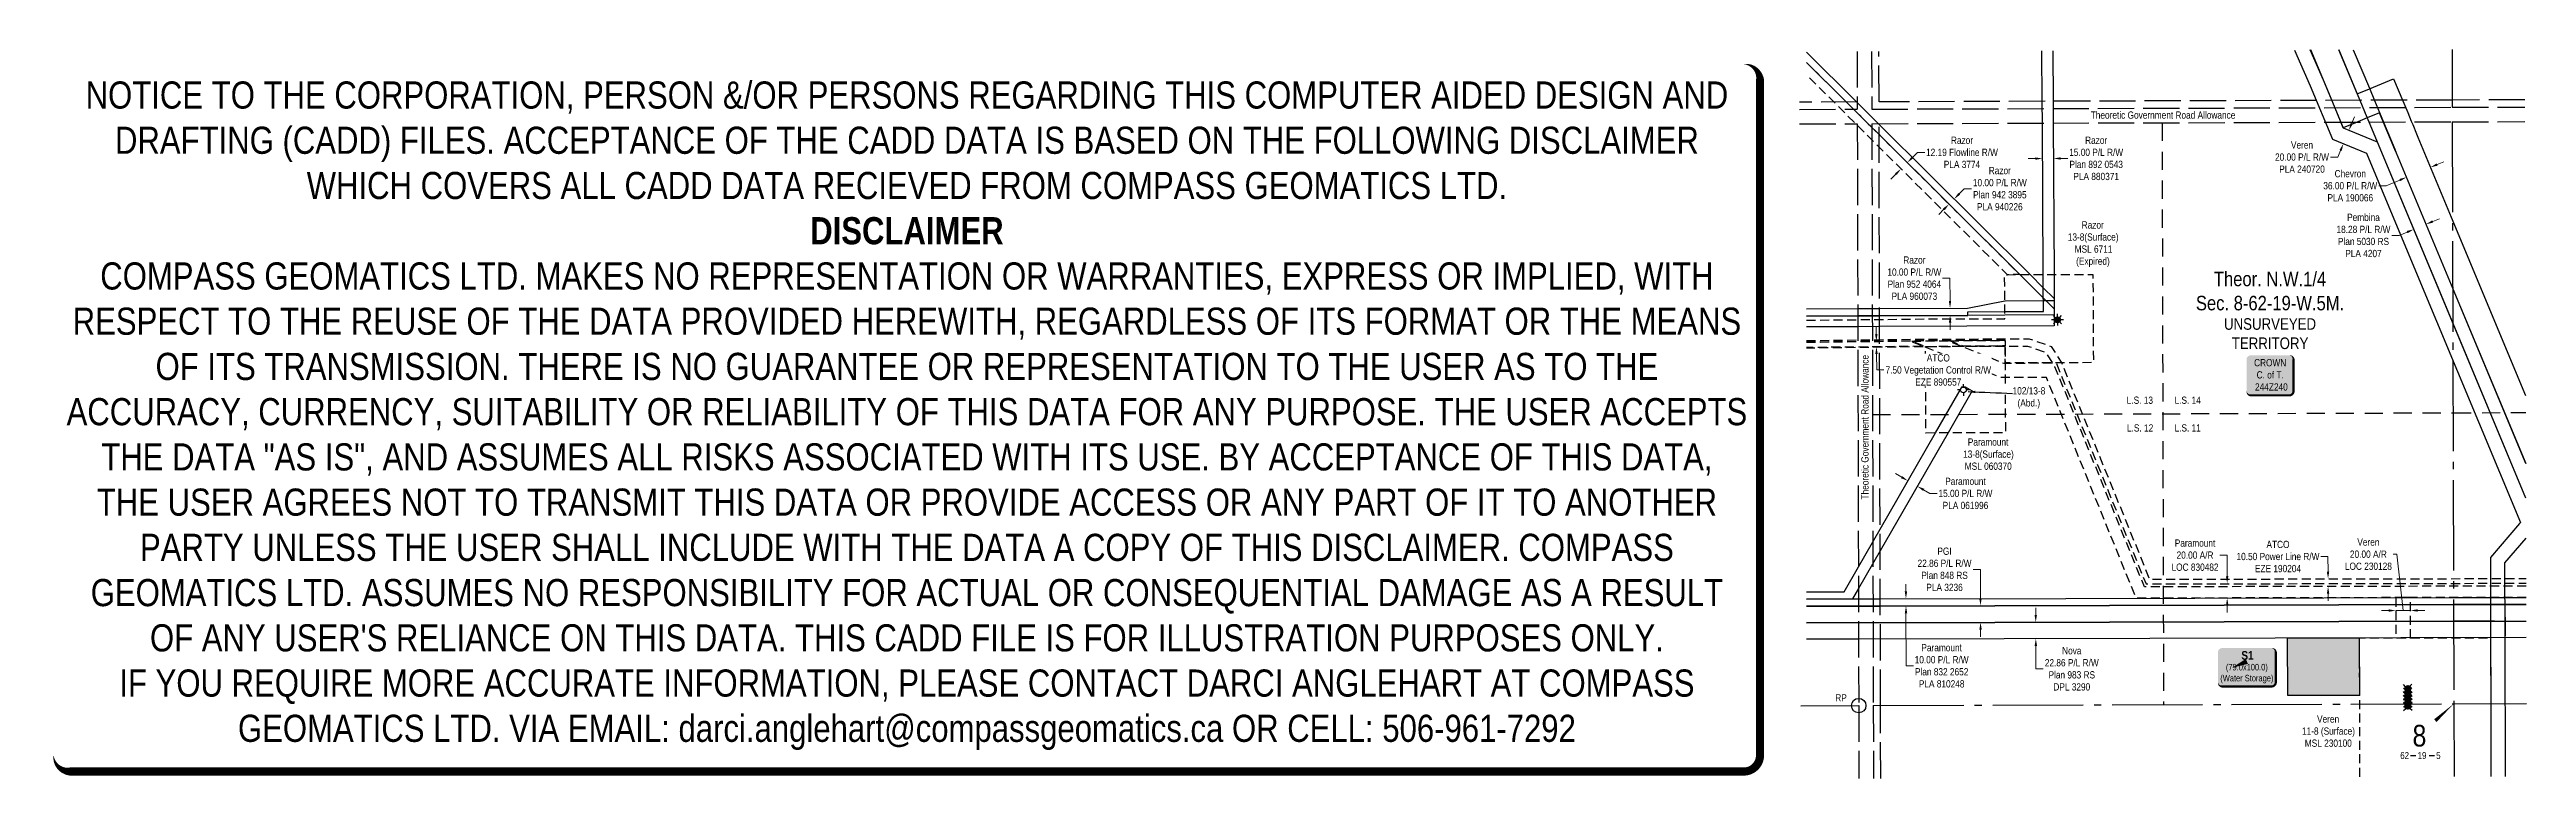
# Model space of a CAD drawing. Extents: x 508775 to 512198, y 6022221 to 6023228.
import ezdxf
from ezdxf.enums import TextEntityAlignment as Align

# ---------------------------------------------------------------- set-up
doc = ezdxf.new("R2010")
doc.units = 0
doc.header["$LTSCALE"] = 5
doc.header["$PDSIZE"] = 0.5
for name, pattern in [('foc-ACCESSROAD', [3.75, 2.5, -1.25]), ('foc-FLOWLINE', [3.75, 2.5, -1.25]), ('foc-LSD', [8, 5, -3]), ('foc-QUARTERLINE', [33, 25, -3, 2, -3]), ('foc-UNSURVEYED', [12.5, 10, -2.5])]:
    doc.linetypes.add(name, pattern=pattern)
doc.layers.get('Defpoints').update_dxf_attribs({"color": 9})
for name, color, linetype in [('10', 1, 'Continuous'), ('35', 37, 'Continuous'), ('9', 3, 'Continuous'), ('AS-OWNER', 7, 'Continuous'), ('C-AR', 13, 'foc-ACCESSROAD'), ('C-RW', 13, 'Continuous'), ('C-SYMBOL', 7, 'Continuous'), ('C-WS', 13, 'foc-ACCESSROAD'), ('C-WS-S', 8, 'Continuous'), ('DRILL-T', 8, 'Continuous'), ('F-AR', 190, 'foc-ACCESSROAD'), ('F-EZE', 190, 'foc-FLOWLINE'), ('F-RW', 190, 'Continuous'), ('F-WS', 190, 'foc-ACCESSROAD'), ('L-MON', 1, 'Continuous'), ('L-QSEC', 8, 'foc-QUARTERLINE'), ('L-ROAD-T', 7, 'Continuous'), ('L-SECLBL', 7, 'Continuous'), ('L-SECTION-LSD', 7, 'foc-LSD'), ('L-UNS-T', 3, 'Continuous'), ('L-USEC', 7, 'foc-UNSURVEYED'), ('P-TEMP-BLOCKS', 250, 'Continuous'), ('P-TEMP-H', 41, 'Continuous'), ('P-TEMP_WORKSPACE', 46, 'Continuous')]:
    doc.layers.add(name, color=color, linetype=linetype)
for name, color, linetype, lineweight in [('C-AR-T', 13, 'Continuous', 9), ('C-RW-T', 13, 'Continuous', 9), ('C-WS-T', 13, 'Continuous', 9), ('F-AR-T', 190, 'Continuous', 9), ('F-EZE-T', 190, 'Continuous', 9), ('F-RW-T', 190, 'Continuous', 9), ('F-WS-T', 190, 'Continuous', 9)]:
    doc.layers.add(name, color=color, linetype=linetype, lineweight=lineweight)
doc.layers.add('DISCLAIMER', color=7, linetype='Continuous', plot=False)
doc.styles.add('100L', font='ARIALN.TTF', dxfattribs={"height": 11})
doc.styles.add('175L', font='ARIALN.TTF', dxfattribs={"height": 20})
doc.styles.add('80', font='ARIALN.TTF', dxfattribs={"height": 10})
doc.styles.add('80CG', font='ARIALN.TTF', dxfattribs={"height": 10})
doc.styles.add('80L', font='ARIALN.TTF', dxfattribs={"height": 10})
doc.styles.add('BOLD', font='ARIALNB.TTF')
doc.styles.add('SIMPLEX', font='ARIALN.TTF')
doc.dimstyles.new('Compass 5 000', dxfattribs={"dimscale": 5, "dimtxt": 9, "dimasz": 2, "dimexe": 0.2, "dimexo": 0.0625, "dimgap": 0.5, "dimtad": 0, "dimtih": 1, "dimtoh": 1, "dimzin": 0, "dimdsep": 46, "dimtxsty": '80CG', "dimcen": 0.1, "dimse1": 1, "dimse2": 1, "dimclrd": 256, "dimclrt": 256, "dimaunit": 1, "dimadec": 4, "dimazin": 0, "dimtfac": 0.06, "dimtofl": 0, "dimtmove": 0, "dimatfit": 1, "dimfxl": 0.2, "dimtolj": 1, "dimtzin": 0, "dimlwd": -1, "dimarcsym": 0})

# ---------------------------------------------------------------- blocks, each defined once
blk = doc.blocks.new('L-SECLBL')
at = {"layer": '9', "color": 7}
for p, q in [((-5.1, -27.8), (-12.3, -27.8)), ((20.7, -27.8), (13.5, -27.8))]:
    blk.add_line(p, q, dxfattribs=at)
at = {"layer": '10', "color": 2, "style": 'SIMPLEX'}
blk.add_attdef('SEC', text='', height=30, dxfattribs=at).set_placement((0, 0), align=Align.MIDDLE)
at = {"layer": '10', "color": 5, "style": '80L'}
blk.add_attdef('TWP', text='', height=9.5, dxfattribs=at).set_placement((-14.4, -27.4), align=Align.MIDDLE_RIGHT)
blk.add_attdef('RGE', text='', height=9.5, dxfattribs=at).set_placement((3.6, -27.4), align=Align.MIDDLE_CENTER)
blk.add_attdef('MER', text='', height=9.5, dxfattribs=at).set_placement((23.2, -27.4), align=Align.MIDDLE_LEFT)
blk = doc.blocks.new('*D417')
at = {"layer": 'C-RW-T', "transparency": 16777216}
for p, q in [((511956, 6023125.5), (511959.8, 6023134.8)), ((511940.7, 6023088.6), (511936.9, 6023079.3)), ((511936.9, 6023079.3), (511926.9, 6023079.3))]:
    blk.add_line(p, q, dxfattribs=at)
for points in [[(511954.4, 6023126.2), (511957.5, 6023124.9), (511952.2, 6023116.3)], [(511939.2, 6023089.2), (511942.3, 6023087.9), (511944.5, 6023097.8)]]:
    blk.add_solid(points, dxfattribs=at)
at = {"layer": 'Defpoints', "color": 0, "transparency": 16777216}
for p in [(511944.5, 6023097.8), (511947.3, 6023096.7), (511954.9, 6023115.1)]:
    blk.add_point(p, dxfattribs=at)
at = {"layer": 'C-RW-T', "transparency": 16777216, "insert": (511887.4, 6023079.3), "char_height": 10, "attachment_point": 5, "style": '80CG'}
blk.add_mtext('\\A1;Veren\\P20.00 P/L R/W\\PPLA 240720', dxfattribs=at)
blk = doc.blocks.new('*D418')
at = {"layer": 'Defpoints', "color": 0, "transparency": 16777216}
for p in [(511784, 6022490.1), (511922.1, 6022490.5), (511922.1, 6022470.5)]:
    blk.add_point(p, dxfattribs=at)
at = {"layer": 'F-AR-T', "transparency": 16777216}
for p, q in [((511783.9, 6022529.2), (511773.9, 6022529.2)), ((511784, 6022500.1), (511783.9, 6022529.2)), ((511784.1, 6022460.1), (511784.1, 6022450.1))]:
    blk.add_line(p, q, dxfattribs=at)
for points in [[(511785.6, 6022500.2), (511782.3, 6022500.1), (511784, 6022490.1)], [(511785.7, 6022460.1), (511782.4, 6022460.1), (511784, 6022470.1)]]:
    blk.add_solid(points, dxfattribs=at)
at = {"layer": 'F-AR-T', "transparency": 16777216, "insert": (511739.6, 6022529.2), "char_height": 10, "attachment_point": 5, "style": '80CG'}
blk.add_mtext('\\A1;Paramount\\P20.00 A/R\\PLOC 830482', dxfattribs=at)
blk = doc.blocks.new('*D419')
at = {"layer": 'Defpoints', "color": 0, "transparency": 16777216}
for p in [(511789, 6022496.1), (511789, 6022485.6), (511923.4, 6022496.5)]:
    blk.add_point(p, dxfattribs=at)
at = {"layer": 'F-EZE-T', "transparency": 16777216}
for p, q in [((511923.3, 6022527.3), (511913.3, 6022527.3)), ((511923.4, 6022506.5), (511923.3, 6022527.3)), ((511923.4, 6022476), (511923.5, 6022466))]:
    blk.add_line(p, q, dxfattribs=at)
for points in [[(511925, 6022506.5), (511921.7, 6022506.5), (511923.4, 6022496.5)], [(511925.1, 6022476), (511921.8, 6022476), (511923.4, 6022486)]]:
    blk.add_solid(points, dxfattribs=at)
at = {"layer": 'F-EZE-T', "transparency": 16777216, "insert": (511854.2, 6022527.3), "char_height": 10, "attachment_point": 5, "style": '80CG'}
blk.add_mtext('\\A1;ATCO\\P10.50 Power Line R/W^JEZE 190204', dxfattribs=at)
blk = doc.blocks.new('*D420')
at = {"layer": 'F-EZE-T', "transparency": 16777216}
for p, q in [((511299.2, 6022834.6), (511299.1, 6022844.6)), ((511299.5, 6022807.1), (511299.8, 6022785.1)), ((511299.8, 6022785.1), (511309.8, 6022785.1))]:
    blk.add_line(p, q, dxfattribs=at)
for points in [[(511300.9, 6022834.7), (511297.5, 6022834.6), (511299.3, 6022824.6)], [(511301.2, 6022807.2), (511297.8, 6022807.1), (511299.4, 6022817.1)]]:
    blk.add_solid(points, dxfattribs=at)
at = {"layer": 'F-EZE-T', "transparency": 16777216, "insert": (511384.9, 6022785.1), "char_height": 10, "attachment_point": 5, "style": '80CG', "bg_fill": 3, "box_fill_scale": 1.1, "bg_fill_color": 256, "bg_fill_true_color": 13158600, "bg_fill_transparency": 0}
blk.add_mtext('\\A1;ATCO\\P7.50 Vegetation Control R/W\\PEZE 890557', dxfattribs=at)
at = {"layer": 'Defpoints', "color": 0, "transparency": 16777216}
for p in [(511299.4, 6022817.1), (511321.4, 6022824.9), (511321.4, 6022817.4)]:
    blk.add_point(p, dxfattribs=at)
blk = doc.blocks.new('*D421')
at = {"layer": 'Defpoints', "color": 0, "transparency": 16777216}
for p in [(511333.4, 6023063), (511391.3, 6023005.4), (511399.9, 6023014.1)]:
    blk.add_point(p, dxfattribs=at)
at = {"layer": 'F-EZE-T', "transparency": 16777216}
for p, q in [((511326.4, 6023055.9), (511319.3, 6023048.8)), ((511349.1, 6023078.8), (511356.1, 6023085.8)), ((511356.1, 6023085.8), (511366.1, 6023085.8))]:
    blk.add_line(p, q, dxfattribs=at)
for points in [[(511325.2, 6023057.1), (511327.5, 6023054.8), (511333.4, 6023063)], [(511347.9, 6023079.9), (511350.3, 6023077.6), (511342, 6023071.7)]]:
    blk.add_solid(points, dxfattribs=at)
at = {"layer": 'F-EZE-T', "transparency": 16777216, "insert": (511417.6, 6023085.8), "char_height": 10, "attachment_point": 5, "style": '80CG'}
blk.add_mtext('\\A1;Razor\\P12.19 Flowline R/W\\PPLA 3774', dxfattribs=at)
blk = doc.blocks.new('*D422')
at = {"layer": 'Defpoints', "color": 0, "transparency": 16777216}
for p in [(511689.9, 6022437.1), (511519.6, 6022413.8), (511690, 6022414.2)]:
    blk.add_point(p, dxfattribs=at)
at = {"layer": 'F-RW-T', "transparency": 16777216}
for p, q in [((511519.5, 6022446.6), (511519.5, 6022456.6)), ((511519.6, 6022403.8), (511519.7, 6022372.1)), ((511519.7, 6022372.1), (511529.7, 6022372.1))]:
    blk.add_line(p, q, dxfattribs=at)
for points in [[(511521.2, 6022446.6), (511517.9, 6022446.6), (511519.5, 6022436.6)], [(511521.3, 6022403.8), (511518, 6022403.8), (511519.6, 6022413.8)]]:
    blk.add_solid(points, dxfattribs=at)
at = {"layer": 'F-RW-T', "transparency": 16777216, "insert": (511569.3, 6022372.1), "char_height": 10, "attachment_point": 5, "style": '80CG'}
blk.add_mtext('\\A1;Nova\\P22.86 P/L R/W\\PPlan 983 RS\\PDPL 3290', dxfattribs=at)
blk = doc.blocks.new('*D423')
at = {"layer": 'Defpoints', "color": 0, "transparency": 16777216}
for p in [(511435.2, 6022459.2), (511435.2, 6022436.4), (511443.2, 6022459.2)]:
    blk.add_point(p, dxfattribs=at)
at = {"layer": 'F-RW-T', "transparency": 16777216}
for p, q in [((511443, 6022509.6), (511433, 6022509.6)), ((511443.1, 6022469.2), (511443, 6022509.6)), ((511443.2, 6022426.4), (511443.3, 6022416.4))]:
    blk.add_line(p, q, dxfattribs=at)
for points in [[(511444.8, 6022469.3), (511441.5, 6022469.2), (511443.2, 6022459.2)], [(511444.9, 6022426.4), (511441.6, 6022426.4), (511443.2, 6022436.4)]]:
    blk.add_solid(points, dxfattribs=at)
at = {"layer": 'F-RW-T', "transparency": 16777216, "insert": (511393.5, 6022509.6), "char_height": 10, "attachment_point": 5, "style": '80CG'}
blk.add_mtext('\\A1;PGI\\P22.86 P/L R/W\\PPlan 848 RS\\PPLA 3236', dxfattribs=at)
blk = doc.blocks.new('*D424')
at = {"layer": 'Defpoints', "color": 0, "transparency": 16777216}
for p in [(511340.2, 6022469), (511510.5, 6022469.4), (511510.5, 6022459.4)]:
    blk.add_point(p, dxfattribs=at)
at = {"layer": 'F-RW-T', "transparency": 16777216}
for p, q in [((511340.1, 6022479), (511340.1, 6022489)), ((511340.2, 6022449), (511340.4, 6022376.3)), ((511340.4, 6022376.3), (511350.4, 6022376.3))]:
    blk.add_line(p, q, dxfattribs=at)
for points in [[(511341.8, 6022479), (511338.5, 6022479), (511340.2, 6022469)], [(511341.9, 6022449), (511338.6, 6022449), (511340.2, 6022459)]]:
    blk.add_solid(points, dxfattribs=at)
at = {"layer": 'F-RW-T', "transparency": 16777216, "insert": (511389.5, 6022376.3), "char_height": 10, "attachment_point": 5, "style": '80CG'}
blk.add_mtext('\\A1;Paramount\\P10.00 P/L R/W\\PPlan 832 2652\\PPLA 810248', dxfattribs=at)
blk = doc.blocks.new('*D425')
at = {"layer": 'Defpoints', "color": 0, "transparency": 16777216}
for p in [(512030.6, 6023006.6), (512047.4, 6023013.6), (512041.9, 6022979.5)]:
    blk.add_point(p, dxfattribs=at)
at = {"layer": 'F-RW-T', "transparency": 16777216}
for p, q in [((512068, 6022990.4), (512077.2, 6022994.2)), ((512021.4, 6022971), (512011.4, 6022971)), ((512032.6, 6022975.6), (512021.4, 6022971))]:
    blk.add_line(p, q, dxfattribs=at)
for points in [[(512067.3, 6022991.9), (512068.6, 6022988.8), (512058.7, 6022986.5)], [(512032, 6022977.2), (512033.3, 6022974.1), (512041.9, 6022979.5)]]:
    blk.add_solid(points, dxfattribs=at)
at = {"layer": 'F-RW-T', "transparency": 16777216, "insert": (511972.3, 6022971), "char_height": 10, "attachment_point": 5, "style": '80CG'}
blk.add_mtext('\\A1;Pembina\\P18.28 P/L R/W\\PPlan 5030 RS\\PPLA 4207', dxfattribs=at)
blk = doc.blocks.new('*D426')
at = {"layer": 'Defpoints', "color": 0, "transparency": 16777216}
for p in [(511339.6, 6022626.1), (511352.6, 6022618.6), (511355.9, 6022624.5)]:
    blk.add_point(p, dxfattribs=at)
at = {"layer": 'F-RW-T', "transparency": 16777216}
for p, q in [((511334.3, 6022636.9), (511325.6, 6022641.9)), ((511364.6, 6022619.5), (511373.3, 6022614.5)), ((511373.3, 6022614.5), (511383.3, 6022614.5))]:
    blk.add_line(p, q, dxfattribs=at)
for points in [[(511335.1, 6022638.4), (511333.5, 6022635.5), (511343, 6022631.9)], [(511365.4, 6022620.9), (511363.8, 6022618), (511355.9, 6022624.5)]]:
    blk.add_solid(points, dxfattribs=at)
at = {"layer": 'F-RW-T', "transparency": 16777216, "insert": (511422.4, 6022614.5), "char_height": 10, "attachment_point": 5, "style": '80CG'}
blk.add_mtext('\\A1;Paramount\\P15.00 P/L R/W^JPLA 061996', dxfattribs=at)
blk = doc.blocks.new('*D427')
at = {"layer": 'Defpoints', "color": 0, "transparency": 16777216}
for p in [(512023.8, 6023070.3), (512057, 6023084.2), (512031.7, 6023051.4)]:
    blk.add_point(p, dxfattribs=at)
at = {"layer": 'F-RW-T', "transparency": 16777216}
for p, q in [((512074.2, 6023069.1), (512083.4, 6023072.9)), ((512003.6, 6023039.7), (511993.6, 6023039.7)), ((512022.5, 6023047.5), (512003.6, 6023039.7))]:
    blk.add_line(p, q, dxfattribs=at)
for points in [[(512073.5, 6023070.6), (512074.8, 6023067.5), (512064.9, 6023065.2)], [(512021.8, 6023049.1), (512023.1, 6023046), (512031.7, 6023051.4)]]:
    blk.add_solid(points, dxfattribs=at)
at = {"layer": 'F-RW-T', "transparency": 16777216, "insert": (511954.1, 6023039.7), "char_height": 10, "attachment_point": 5, "style": '80CG'}
blk.add_mtext('\\A1;Chevron\\P36.00 P/L R/W^JPLA 190066', dxfattribs=at)
blk = doc.blocks.new('*D428')
at = {"layer": 'Defpoints', "color": 0, "transparency": 16777216}
for p in [(511529, 6023073.8), (511543.9, 6023077.4), (511544, 6023073.9)]:
    blk.add_point(p, dxfattribs=at)
at = {"layer": 'F-RW-T', "transparency": 16777216}
for p, q in [((511518.9, 6023077.3), (511508.9, 6023077.2)), ((511553.9, 6023077.5), (511563.9, 6023077.5))]:
    blk.add_line(p, q, dxfattribs=at)
for points in [[(511518.9, 6023078.9), (511518.9, 6023075.6), (511528.9, 6023077.3)], [(511553.9, 6023079.1), (511553.9, 6023075.8), (511543.9, 6023077.4)]]:
    blk.add_solid(points, dxfattribs=at)
at = {"layer": 'F-RW-T', "transparency": 16777216, "insert": (511603, 6023077.5), "char_height": 10, "attachment_point": 5, "style": '80CG'}
blk.add_mtext('\\A1;Razor\\P15.00 P/L R/W\\PPlan 892 0543\\PPLA 880371', dxfattribs=at)
blk = doc.blocks.new('*D429')
at = {"layer": 'Defpoints', "color": 0, "transparency": 16777216}
for p in [(511406.7, 6023021.4), (511417.9, 6022996.2), (511424.9, 6023003.3)]:
    blk.add_point(p, dxfattribs=at)
at = {"layer": 'F-RW-T', "transparency": 16777216}
for p, q in [((511413.8, 6023028.5), (511420.8, 6023035.6)), ((511420.8, 6023035.6), (511430.8, 6023035.6)), ((511392.6, 6023007.2), (511385.6, 6023000.1))]:
    blk.add_line(p, q, dxfattribs=at)
for points in [[(511412.6, 6023029.7), (511415, 6023027.3), (511406.7, 6023021.4)], [(511391.4, 6023008.4), (511393.8, 6023006), (511399.7, 6023014.3)]]:
    blk.add_solid(points, dxfattribs=at)
at = {"layer": 'F-RW-T', "transparency": 16777216, "insert": (511469.9, 6023035.6), "char_height": 10, "attachment_point": 5, "style": '80CG'}
blk.add_mtext('\\A1;Razor\\P10.00 P/L R/W\\PPlan 942 3895\\PPLA 940226', dxfattribs=at)
blk = doc.blocks.new('*D430')
at = {"layer": 'Defpoints', "color": 0, "transparency": 16777216}
for p in [(511379.4, 6022870.4), (511379.5, 6022860.4), (511401.1, 6022870.5)]:
    blk.add_point(p, dxfattribs=at)
at = {"layer": 'F-RW-T', "transparency": 16777216}
for p, q in [((511400.9, 6022912), (511390.9, 6022912)), ((511401.1, 6022880.5), (511400.9, 6022912)), ((511401.2, 6022850.5), (511401.2, 6022840.5))]:
    blk.add_line(p, q, dxfattribs=at)
for points in [[(511402.7, 6022880.5), (511399.4, 6022880.5), (511401.1, 6022870.5)], [(511402.9, 6022850.5), (511399.5, 6022850.5), (511401.2, 6022860.5)]]:
    blk.add_solid(points, dxfattribs=at)
at = {"layer": 'F-RW-T', "transparency": 16777216, "insert": (511351.8, 6022912), "char_height": 10, "attachment_point": 5, "style": '80CG'}
blk.add_mtext('\\A1;Razor\\P10.00 P/L R/W\\PPlan 952 4064^JPLA 960073', dxfattribs=at)
blk = doc.blocks.new('*D431')
at = {"layer": 'C-AR-T', "transparency": 16777216}
for p, q in [((512018.4, 6022530.5), (512013.4, 6022530.5)), ((512027.2, 6022452.7), (512018.4, 6022530.5)), ((512007.2, 6022452.6), (511997.2, 6022452.6)), ((512037.2, 6022452.7), (512017.2, 6022452.6)), ((512047.2, 6022452.7), (512057.2, 6022452.7))]:
    blk.add_line(p, q, dxfattribs=at)
for points in [[(512007.2, 6022454.3), (512007.2, 6022451), (512017.2, 6022452.6)], [(512047.2, 6022454.4), (512047.2, 6022451.1), (512037.2, 6022452.7)]]:
    blk.add_solid(points, dxfattribs=at)
at = {"layer": 'Defpoints', "color": 0, "transparency": 16777216}
for p in [(512017.2, 6022452.6), (512017.2, 6022450.3), (512037.2, 6022450.3)]:
    blk.add_point(p, dxfattribs=at)
at = {"layer": 'C-AR-T', "transparency": 16777216, "insert": (511979.1, 6022530.5), "char_height": 10, "attachment_point": 5, "style": '80CG'}
blk.add_mtext('\\A1;Veren\\P20.00 A/R\\PLOC 230128', dxfattribs=at)
blk = doc.blocks.new('*U415')
h = blk.add_hatch(color=255)
edge = h.paths.add_edge_path()
edge.add_line((-26.5, -28.5), (26.5, -28.5))
edge.add_arc((26.5, -22.5), 6, 270, 360)
edge.add_line((32.5, -22.5), (32.5, 21))
edge.add_arc((26.5, 21), 6, 0, 90)
edge.add_line((26.5, 27), (-26.5, 27))
edge.add_arc((-26.5, 21), 6, 90, 180)
edge.add_line((-32.5, 21), (-32.5, -22.5))
edge.add_arc((-26.5, -22.5), 6, 180, 270)
at = {"color": 14, "flags": 128}
blk.add_lwpolyline([(-26.5, -28.5, 3, 3, 0), (26.5, -28.5, 3, 3, 0.414214), (32.5, -22.5, 3, 3, 0), (32.5, 21, 3, 0, 0.414214), (26.5, 27, 0, 0, 0), (-26.5, 27, 0, 0, 0.414214), (-32.5, 21, 0, 0, 0), (-32.5, -22.5, 0, 3, 0.414214)], format="xyseb", close=True, dxfattribs=at)
at = {"color": 14, "style": '80'}
blk.add_attdef('ENTER_TEXT_001', (-26.8, -4.9), '', height=10, dxfattribs=at)
blk = doc.blocks.new('RP')
at = {"layer": '35', "color": 3}
blk.add_circle((0, 0), 10, dxfattribs=at)
at = {"layer": '35', "color": 3, "style": '80'}
blk.add_attdef('RP_001', (-32.4, 5.8), '', height=10, dxfattribs=at)
blk = doc.blocks.new('*U436')
at = {"true_color": 0xff8aff}
h = blk.add_hatch(color=211, dxfattribs=at)
edge = h.paths.add_edge_path()
edge.add_line((-34, -34.7), (34, -34.7))
edge.add_arc((34, -28.7), 6, 270, 360)
edge.add_line((40, -28.7), (40, 12.5))
edge.add_arc((34, 12.5), 6, 0, 90)
edge.add_line((34, 18.5), (-34, 18.5))
edge.add_arc((-34, 12.5), 6, 90, 180)
edge.add_line((-40, 12.5), (-40, -28.7))
edge.add_arc((-34, -28.7), 6, 180, 270)
at = {"color": 250, "flags": 128}
blk.add_lwpolyline([(-34, -34.7, 3, 3, 0), (34, -34.7, 3, 3, 0.414214), (40, -28.7, 3, 3, 0), (40, 12.5, 3, 0, 0.414214), (34, 18.5, 0, 0, 0), (-34, 18.5, 0, 0, 0.414214), (-40, 12.5, 0, 0, 0), (-40, -28.7, 0, 3, 0.414214)], format="xyseb", close=True, dxfattribs=at)
at = {"flags": 128}
blk.add_lwpolyline([(-20.3, -8.7, 0, 7.5, 0), (0, 0, 0, 0, 0)], format="xyseb", dxfattribs=at)
at = {"color": 250}
for tag, p, height, style in [('TEMP_AREA_W1_001', (-9.2, 2.2), 12, 'BOLD'), ('ENTER_TEXT_001', (-30.7, -12.5), 9, '80')]:
    blk.add_attdef(tag, p, '', height=height, dxfattribs=dict(at, style=style))
blk = doc.blocks.new('Gabd')
for p, q in [((-0.81, 0), (-1.62, 0)), ((0, 0.81), (0, 1.62)), ((1.62, 0), (0.81, 0)), ((0, -0.81), (0, -1.62))]:
    blk.add_line(p, q)
blk.add_circle((0, 0), 0.8)
blk = doc.blocks.new('GAS')
h = blk.add_hatch(color=255)
h.dxf.hatch_style = 1
edge = h.paths.add_edge_path()
edge.add_arc((0, 0), 0.9, 0, 360)
for p, q in [((-0.81, 0), (-1.62, 0)), ((-0.57, 0.57), (-1.14, 1.14)), ((0, 0.81), (0, 1.62)), ((0.57, 0.57), (1.14, 1.14)), ((1.62, 0), (0.81, 0)), ((-0.57, -0.57), (-1.14, -1.14)), ((0, -0.81), (0, -1.62)), ((1.14, -1.14), (0.57, -0.57))]:
    blk.add_line(p, q)
blk.add_circle((0, 0), 0.8)
blk = doc.blocks.new('WC2')
at = {"layer": 'L-MON'}
h = blk.add_hatch(color=255, dxfattribs=at)
h.dxf.hatch_style = 1
edge = h.paths.add_edge_path()
edge.add_arc((0, 0), 0.9, 0, 360)
at = {"layer": 'L-MON', "color": 13, "flags": 128}
for points in [[(-0.62, 0.5), (-1.23, 1.12)], [(0.52, 0.61), (1.13, 1.21)], [(-1.18, -1.18), (-0.56, -0.57)], [(1.16, -1.18), (0.56, -0.57)]]:
    blk.add_lwpolyline(points, dxfattribs=at)
at = {"layer": 'L-MON', "color": 13}
for radius in [0.8, 0.373]:
    blk.add_circle((0, 0), radius, dxfattribs=at)
blk = doc.blocks.new('Disclaimer_Legal')
at = {"layer": 'DISCLAIMER', "color": 254, "flags": 128}
blk.add_lwpolyline([(-3613, -1105, 37.5, 37.5, 0), (4096, -1105, 37.5, 37.5, 0.414214), (4171, -1030, 37.5, 37.5, 0), (4171, 2079, 37.5, 0, 0.414214), (4096, 2154, 0, 0, 0), (-3613, 2154, 0, 0, 0.414214), (-3688, 2079, 0, 0, 0), (-3688, -1030, 0, 37.5, 0.414214)], format="xyseb", close=True, dxfattribs=at)
at = {"layer": 'DISCLAIMER', "color": 254, "insert": (242, 534), "char_height": 125, "width": 7717.57, "attachment_point": 5, "style": '80'}
blk.add_mtext('NOTICE TO THE CORPORATION, PERSON &/OR PERSONS REGARDING THIS COMPUTER AIDED DESIGN AND DRAFTING (CADD) FILES. ACCEPTANCE OF THE CADD DATA IS BASED ON THE FOLLOWING DISCLAIMER WHICH COVERS ALL CADD DATA RECIEVED FROM COMPASS GEOMATICS LTD.\\P{\\fArial Narrow|b1|i0|c0|p34;DISCLAIMER}\\PCOMPASS GEOMATICS LTD. MAKES NO REPRESENTATION OR WARRANTIES, EXPRESS OR IMPLIED, WITH RESPECT TO THE REUSE OF THE DATA PROVIDED HEREWITH, REGARDLESS OF ITS FORMAT OR THE MEANS OF ITS TRANSMISSION. THERE IS NO GUARANTEE OR REPRESENTATION TO THE USER AS TO THE ACCURACY, CURRENCY, SUITABILITY OR RELIABILITY OF THIS DATA FOR ANY PURPOSE. THE USER ACCEPTS THE DATA "AS IS", AND ASSUMES ALL RISKS ASSOCIATED WITH ITS USE. BY ACCEPTANCE OF THIS DATA, THE USER AGREES NOT TO TRANSMIT THIS DATA OR PROVIDE ACCESS OR ANY PART OF IT TO ANOTHER PARTY UNLESS THE USER SHALL INCLUDE WITH THE DATA A COPY OF THIS DISCLAIMER. COMPASS GEOMATICS LTD. ASSUMES NO RESPONSIBILITY FOR ACTUAL OR CONSEQUENTIAL DAMAGE AS A RESULT OF ANY USER\'S RELIANCE ON THIS DATA. THIS CADD FILE IS FOR ILLUSTRATION PURPOSES ONLY.\\PIF YOU REQUIRE MORE ACCURATE INFORMATION, PLEASE CONTACT DARCI ANGLEHART AT COMPASS GEOMATICS LTD. VIA EMAIL: darci.anglehart@compassgeomatics.ca OR CELL: 506-961-7292', dxfattribs=at)

msp = doc.modelspace()

# ---------------------------------------------------------------- hatches: boundary and pattern name
at = {"layer": 'P-TEMP-H'}
h = msp.add_hatch(color=256, dxfattribs=at)
h.dxf.hatch_style = 1
h.paths.add_polyline_path([(511966.916, 6022414.71), (511866.97, 6022414.46), (511867.168, 6022335.503), (511967.114, 6022335.753)])

# ---------------------------------------------------------------- linework, layer by layer
at = {"layer": 'C-AR', "flags": 128}
msp.add_lwpolyline([(512017.138, 6022470.512), (512017.264, 6022414.836), (512037.253, 6022414.881), (512037.128, 6022470.557)], close=True, dxfattribs=at)
at = {"layer": 'C-RW', "flags": 128}
for points in [[(511877.101, 6023227.288), (511898.568, 6023177.949), (511929.341, 6023104.06), (511976.403, 6023084.68), (512044.032, 6022922.358)], [(512196.756, 6022607.767), (511991.67, 6023100.011), (511944.61, 6023119.39), (511916.96, 6023185.78), (511898.871, 6023227.357)], [(512044.032, 6022922.358), (512189.07, 6022574.24), (512187.901, 6022572.871)], [(512187.901, 6022572.871), (512147.674, 6022525.764), (512148.448, 6022223.358)], [(512167.874, 6022443.414), (512167.94, 6022417.486), (512167.682, 6022518.413), (512196.902, 6022552.63)], [(512168.437, 6022223.422), (512167.94, 6022417.486)]]:
    msp.add_lwpolyline(points, dxfattribs=at)
at = {"layer": 'C-WS', "flags": 128}
msp.add_lwpolyline([(511967.397, 6022222.784), (511966.916, 6022414.71), (512147.918, 6022415.163), (512148.398, 6022223.358)], dxfattribs=at)
at = {"layer": 'F-AR', "flags": 128}
msp.add_lwpolyline([(512197.117, 6022470.918), (512095.845, 6022470.687), (511658.276, 6022469.702), (511534.2, 6022774.807), (511475.298, 6022774.621), (511471.391, 6022774.608), (511365.222, 6022817.454), (511364.065, 6022817.679), (511345.895, 6022824.97), (511365.193, 6022825.195), (511398.74, 6022825.319), (511417.262, 6022817.886), (511475.223, 6022794.625), (511547.643, 6022794.854), (511671.849, 6022489.439), (512096.239, 6022490.218), (512197.066, 6022490.404)], dxfattribs=at)
at = {"layer": 'F-EZE', "flags": 128}
for points in [[(511202.839, 6023210.174), (511257.746, 6023155.536), (511272.893, 6023140.462), (511287.958, 6023125.473), (511303.126, 6023110.377), (511497.575, 6022916.879), (511480.342, 6022916.824), (511303.168, 6023093.127), (511272.935, 6023123.211), (511270.72, 6023125.418), (511240.509, 6023155.479), (511202.834, 6023192.967)], [(511202.741, 6022823.525), (511273.67, 6022824.35), (511303.829, 6022824.7), (511347.88, 6022825.211), (511366.05, 6022817.92), (511303.847, 6022817.198), (511273.689, 6022816.848), (511202.739, 6022816.025)], [(511202.741, 6022825.806), (511271.886, 6022826.609), (511302.043, 6022826.96), (511365.378, 6022827.695), (511510.324, 6022828.233), (511541.027, 6022817.777), (511555.398, 6022794.379), (511676.765, 6022495.944), (512197.049, 6022496.9)], [(512197.076, 6022486.404), (511669.709, 6022485.435), (511546.002, 6022789.624), (511534.064, 6022809.062), (511508.605, 6022817.732), (511365.458, 6022817.201), (511302.165, 6022816.466), (511272.007, 6022816.115), (511202.863, 6022815.312)]]:
    msp.add_lwpolyline(points, dxfattribs=at)
msp.add_lwpolyline([(511400.725, 6022825.56), (511477.094, 6022825.843), (511477.122, 6022818.341), (511419.248, 6022818.127), (511400.725, 6022825.56)], close=True, dxfattribs=at)
at = {"layer": 'F-RW', "flags": 128}
for points in [[(511543.063, 6023226.284), (511543.5, 6023156.428), (511543.664, 6023126.269), (511544.805, 6022917.029), (511544.987, 6022883.797), (511545.002, 6022881.132), (511545.065, 6022869.62), (511545.111, 6022861.141), (511545.193, 6022846.151), (511303.778, 6022845.034), (511273.62, 6022844.895), (511202.746, 6022844.567)], [(511202.75, 6022859.559), (511273.583, 6022859.886), (511303.741, 6022860.025), (511425.479, 6022860.589), (511425.455, 6022865.585), (511476.821, 6022865.824), (511530.093, 6022866.071), (511530.011, 6022881.062), (511529.992, 6022884.621), (511529.914, 6022898.796), (511529.815, 6022916.981), (511528.674, 6023126.222), (511528.51, 6023156.381), (511528.129, 6023226.236)], [(511202.842, 6023224.273), (511271.876, 6023155.581), (511272.858, 6023154.597), (511302.079, 6023125.518), (511303.091, 6023124.511), (511511.697, 6022916.923), (511529.914, 6022898.796), (511544.987, 6022883.797), (511545.002, 6022881.132), (511545.065, 6022869.62), (511533.549, 6022881.079), (511529.992, 6022884.621), (511497.575, 6022916.879), (511303.126, 6023110.377), (511287.958, 6023125.473), (511272.893, 6023140.462), (511257.746, 6023155.535), (511202.839, 6023210.174)], [(512196.63, 6022655.758), (512093.859, 6022902.255), (512017.727, 6023084.854), (512015.721, 6023089.664), (512000.159, 6023126.989), (511994.469, 6023140.643), (511977.594, 6023133.613), (511961.401, 6023126.864), (511944.355, 6023119.767), (511941.417, 6023126.8), (511928.838, 6023156.918), (511899.397, 6023227.414)], [(512196.756, 6022607.959), (512093.777, 6022854.95), (511980.174, 6023127.424), (511977.385, 6023134.112), (511967.616, 6023157.543), (511963.539, 6023167.321), (511938.434, 6023227.537)], [(511938.434, 6023227.537), (511963.747, 6023166.821), (511980.626, 6023173.854), (512013.866, 6023187.701), (512026.564, 6023157.234), (512033.393, 6023140.852), (512038.383, 6023128.884), (512039.12, 6023127.115), (512040.31, 6023124.264), (512045.627, 6023111.511), (512047.592, 6023106.796), (512093.611, 6022996.422), (512196.381, 6022749.926)], [(511958.224, 6023227.6), (511980.418, 6023174.353), (511987.398, 6023157.607), (511994.261, 6023141.142), (511999.951, 6023127.488), (512015.513, 6023090.164), (512017.519, 6023085.353), (512093.651, 6022902.754), (512196.63, 6022655.758)], [(511202.752, 6022869.554), (511273.558, 6022869.881), (511303.717, 6022870.02), (511425.432, 6022870.583), (511476.74, 6022880.679), (511477.456, 6022880.82), (511530.011, 6022881.062), (511533.549, 6022881.079), (511545.002, 6022881.132), (511545.065, 6022869.62), (511545.111, 6022861.141), (511476.849, 6022860.826), (511425.479, 6022860.589), (511303.741, 6022860.025), (511273.583, 6022859.886), (511202.75, 6022859.559)], [(511202.653, 6022478.612), (511254.751, 6022478.749), (511274.436, 6022512.939), (511304.468, 6022565.097), (511381.032, 6022698.074), (511418.811, 6022763.69), (511431.8, 6022756.211), (511398.364, 6022698.139), (511304.541, 6022535.189), (511274.51, 6022483.032), (511266.303, 6022468.777), (511202.651, 6022468.609)], [(511202.651, 6022468.609), (511266.303, 6022468.777), (511274.545, 6022468.799), (511304.704, 6022468.879), (511561.035, 6022469.47), (512095.845, 6022470.687), (512197.117, 6022470.917)], [(511202.643, 6022435.768), (511274.626, 6022435.958), (511304.785, 6022435.911), (512096.862, 6022438.001), (512197.204, 6022438.159)], [(512153.198, 6022438.151), (512096.862, 6022438.001), (511304.785, 6022435.911), (511274.626, 6022435.958), (511202.643, 6022435.768)], [(512197.143, 6022461.201), (512096.801, 6022460.848), (511304.729, 6022458.759), (511274.57, 6022458.805), (511202.648, 6022458.616)], [(511202.648, 6022458.616), (511274.57, 6022458.805), (511304.729, 6022458.759), (512096.801, 6022460.848), (512197.143, 6022461.201)], [(512197.264, 6022415.287), (511676.952, 6022413.984), (511274.682, 6022413.113), (511202.637, 6022412.923)]]:
    msp.add_lwpolyline(points, dxfattribs=at)
at = {"layer": 'F-WS', "flags": 128}
for points in [[(511202.748, 6022853.91), (511273.596, 6022854.648), (511303.754, 6022854.963), (511367.067, 6022855.621), (511476.875, 6022856.029), (511476.849, 6022860.826), (511476.821, 6022865.824), (511476.74, 6022880.679), (511476.542, 6022916.812), (511480.342, 6022916.824), (511497.575, 6022916.879), (511511.697, 6022916.923), (511529.815, 6022916.981), (511544.805, 6022917.029), (511598.49, 6022917.2), (511599.157, 6022795.252), (511549.628, 6022795.095), (511477.209, 6022794.866), (511477.122, 6022818.341), (511477.094, 6022825.843), (511400.725, 6022825.56), (511367.178, 6022825.436), (511347.88, 6022825.211), (511303.829, 6022824.7), (511273.67, 6022824.35), (511202.741, 6022823.525)], [(511477.373, 6022750.624), (511477.566, 6022698.433), (511398.364, 6022698.139), (511381.032, 6022698.074), (511367.651, 6022698.025), (511367.207, 6022817.695), (511419.248, 6022818.127), (511477.122, 6022818.341), (511477.209, 6022794.866), (511477.283, 6022774.863), (511477.324, 6022763.828)]]:
    msp.add_lwpolyline(points, dxfattribs=at)
at = {"layer": 'L-QSEC'}
for p, q in [((512094.769, 6023227.978), (512094.979, 6023148.137)), ((512095.032, 6023128.031), (512097.157, 6022323.842)), ((511195.068, 6022320.989), (511274.908, 6022321.242)), ((511295.014, 6022321.291), (512097.157, 6022323.842)), ((512097.157, 6022323.842), (512197.504, 6022324.161)), ((512097.157, 6022323.842), (512097.423, 6022223.197))]:
    msp.add_line(p, q, dxfattribs=at)
at = {"layer": 'L-SECLBL', "flags": 128}
msp.add_lwpolyline([(512097.157, 6022323.842, 0, 4.997, 0), (512071.584, 6022300.479, 0, 0, 0)], format="xyseb", dxfattribs=at)
at = {"layer": 'L-SECTION-LSD'}
for p, q in [((511694.039, 6023126.76), (511696.086, 6022322.567)), ((511294.025, 6022723.39), (512096.095, 6022725.937)), ((512096.095, 6022725.937), (512196.444, 6022726.255))]:
    msp.add_line(p, q, dxfattribs=at)
at = {"layer": 'L-USEC'}
for p, q in [((511272.683, 6023225.371), (511272.88, 6023145.531)), ((511292.789, 6023225.435), (511292.986, 6023145.595)), ((511303.014, 6023155.681), (511302.843, 6023225.467)), ((511272.855, 6023155.584), (511193.016, 6023155.331)), ((512094.963, 6023158.191), (511303.014, 6023155.681)), ((512195.304, 6023158.509), (512094.963, 6023158.191)), ((511193.04, 6023145.278), (511272.88, 6023145.531)), ((511193.09, 6023125.172), (511272.93, 6023125.425)), ((511272.93, 6023125.425), (511274.908, 6022321.242)), ((511292.986, 6023145.595), (512094.979, 6023148.137)), ((511293.036, 6023125.489), (512095.043, 6023128.031)), ((511293.036, 6023125.489), (511295.014, 6022321.291)), ((511305.067, 6022321.337), (511303.089, 6023125.521)), ((512094.979, 6023148.137), (512195.33, 6023148.456)), ((512095.043, 6023128.031), (512195.383, 6023128.35)), ((511274.908, 6022321.242), (511275.156, 6022220.59)), ((511295.014, 6022321.291), (511295.262, 6022220.653)), ((511305.315, 6022220.685), (511305.067, 6022321.337))]:
    msp.add_line(p, q, dxfattribs=at)
at = {"layer": 'P-TEMP_WORKSPACE', "flags": 128}
msp.add_lwpolyline([(511966.916, 6022414.71), (511866.97, 6022414.46), (511867.168, 6022335.503), (511967.114, 6022335.753)], close=True, dxfattribs=at)

# ---------------------------------------------------------------- block references
at = {"xscale": 0.3, "yscale": 0.3, "zscale": 0.3}
msp.add_blockref('Disclaimer_Legal', (509887.279, 6022561.665), dxfattribs=at)
at = {"layer": '35', "color": 3, "xscale": 0.99946, "yscale": 0.99946, "zscale": 0.99946}
msp.add_blockref('RP', (511274.908, 6022321.242), dxfattribs=at).add_auto_attribs({'RP_001': 'RP'})
at = {"layer": 'AS-OWNER', "color": 6}
ref = msp.add_blockref('*U415', (511843.236, 6022778.46), dxfattribs=dict(at, xscale=0.9994627, yscale=0.9994627, zscale=0.9994627))
ref.add_attrib('ENTER_TEXT_001', 'CROWN', (511821.187, 6022790.226), dxfattribs={"layer": '0', "color": 14, "height": 9.9946, "style": '80'})
ref.add_attrib('ENTER_TEXT_002', 'C. of T.', (511824.682, 6022773.391), dxfattribs={"layer": '0', "color": 14, "height": 9.9946, "style": '80'})
ref.add_attrib('ENTER_TEXT_003', ' 244Z240', (511819.326, 6022756.692), dxfattribs={"layer": '0', "color": 14, "height": 9.9946, "style": '80'})
at = {"layer": 'C-WS-S', "color": 3, "xscale": 5, "yscale": 5, "zscale": 5}
for p in [(512033.655, 6022344.914), (512033.68, 6022335.08), (512033.692, 6022330.162), (512033.695, 6022339.962), (512033.716, 6022325.253), (512033.74, 6022320.343)]:
    msp.add_blockref('WC2', p, dxfattribs=at)
at = {"layer": 'DRILL-T', "xscale": 4.997313499999999, "yscale": 4.997313499999999, "zscale": 4.997313499999999}
msp.add_blockref('GAS', (511549.592, 6022854.54), dxfattribs=at)
at = {"layer": 'L-SECLBL', "color": 6, "xscale": 0.9994627, "yscale": 0.9994627, "zscale": 0.9994627}
msp.add_blockref('L-SECLBL', (512049.624, 6022279.748), dxfattribs=at).add_auto_attribs({'SEC': '8', 'TWP': '62', 'RGE': '19', 'MER': '5'})
at = {"layer": 'P-TEMP-BLOCKS'}
ref = msp.add_blockref('*U436', (511811.192, 6022382.381), dxfattribs=at)
ref.add_attrib('TEMP_AREA_W1_001', 'S1', (511803.653, 6022384.645), dxfattribs={"layer": '0', "color": 250, "height": 12, "style": 'BOLD'})
ref.add_attrib('ENTER_TEXT_001', '(79.0x100.0)', (511782.249, 6022369.91), dxfattribs={"layer": '0', "color": 250, "height": 9, "style": '80'})
ref.add_attrib('ENTER_TEXT_002', '(Water Storage)', (511774.526, 6022354.751), dxfattribs={"layer": '0', "color": 250, "height": 9, "style": '80'})

# ---------------------------------------------------------------- texts
at = {"layer": 'C-SYMBOL', "color": 3, "insert": (511843.236, 6022920.885), "char_height": 19.98925, "width": 203.13309, "attachment_point": 2, "style": '175L'}
msp.add_mtext('Theor. N.W.1/4\\PSec. 8-62-19-W.5M.', dxfattribs=at)
at = {"layer": 'C-WS-T', "insert": (511886.711, 6022307.757), "char_height": 10, "attachment_point": 1, "style": '80L'}
msp.add_mtext_dynamic_manual_height_columns('\\pi21.459;Veren\\P\\pi0.66392;11-8 (Surface)\\P\\pi4.5384;MSL 230100', width=72.62387, gutter_width=50.027, heights=[0], dxfattribs=at)
at = {"layer": 'DRILL-T', "insert": (511488.394, 6022761.309), "char_height": 9.99463, "attachment_point": 1, "style": '80L'}
msp.add_mtext_dynamic_manual_height_columns('\\pi-0.86857;102/13-8\\P\\pi5.9627;(Abd.)', width=41.71836, gutter_width=50, heights=[0], dxfattribs=at)
at = {"layer": 'F-WS-T', "char_height": 10, "attachment_point": 1, "style": '80L'}
for s, insert in [('\\pi20.489;Razor\\P\\pi1.3484;13-8(Surface)\\P\\pi10.779;MSL 6711\\P\\pi12.863;(Expired)', (511562.468, 6022990.545)), ('\\pi7.8593;Paramount\\P\\pi1.3484;13-8(Surface)\\P\\pi3.6301;MSL 060370', (511417.793, 6022690.507))]:
    msp.add_mtext_dynamic_manual_height_columns(s, width=70.8073, gutter_width=50.027, heights=[0], dxfattribs=dict(at, insert=insert))
at = {"layer": 'L-ROAD-T', "style": '80L'}
msp.add_text('Theoretic Government Road Allowance', height=9.99463, rotation=90, dxfattribs=at).set_placement((511283.511, 6022706.031), align=Align.MIDDLE_CENTER)
at = {"layer": 'L-UNS-T', "color": 3, "insert": (511843.236, 6022835.255), "char_height": 15.9914, "attachment_point": 5, "style": '80L'}
msp.add_mtext_dynamic_manual_height_columns('UNSURVEYED TERRITORY', width=126.48171, gutter_width=47.526, heights=[0], dxfattribs=at)

# ---------------------------------------------------------------- dimensions: what is measured, and where the dimension line sits
at = {"layer": 'C-AR-T', "color": 6}
dim = msp.add_linear_dim(base=(512017.179, 6022452.65), p1=(512037.173, 6022450.342), p2=(512017.184, 6022450.297), angle=180.129293, text='Veren\\P20.00 A/R\\PLOC 230128', dimstyle='Compass 5 000', override={"dimtmove": 1}, dxfattribs=at)
dim.commit()
dim.dimension.update_dxf_attribs({"geometry": '*D431', "text_midpoint": (512010.938, 6022530.508), "dimtype": 161})
at = {"layer": 'C-RW-T'}
dim = msp.add_linear_dim(base=(511944.54, 6023097.801), p1=(511954.927, 6023115.141), p2=(511947.316, 6023096.658), angle=247.618301, text='Veren\\P20.00 P/L R/W\\PPLA 240720', dimstyle='Compass 5 000', dxfattribs=at)
dim.commit()
dim.dimension.update_dxf_attribs({"geometry": '*D417', "text_midpoint": (511887.385, 6023079.308), "dimtype": 161})
at = {"layer": 'F-AR-T'}
dim = msp.add_linear_dim(base=(511783.983, 6022490.146), p1=(511922.135, 6022470.503), p2=(511922.082, 6022490.511), angle=90.151203, text='Paramount\\P20.00 A/R\\PLOC 830482', dimstyle='Compass 5 000', dxfattribs=at)
dim.commit()
dim.dimension.update_dxf_attribs({"geometry": '*D418', "text_midpoint": (511739.61, 6022529.184), "dimtype": 161})
at = {"layer": 'F-EZE-T'}
for base, p1, p2, angle, text, picture, middle in [((511333.418, 6023063.026), (511399.898, 6023014.078), (511391.295, 6023005.433), 225.141217, 'Razor\\P12.19 Flowline R/W\\PPLA 3774', '*D421', (511417.622, 6023085.848)), ((511923.389, 6022496.467), (511789.009, 6022485.613), (511788.981, 6022496.113), 90.15118, 'ATCO\\P10.50 Power Line R/W^JEZE 190204', '*D419', (511854.167, 6022527.253))]:
    dim = msp.add_linear_dim(base=base, p1=p1, p2=p2, angle=angle, text=text, dimstyle='Compass 5 000', dxfattribs=at)
    dim.commit()
    dim.dimension.update_dxf_attribs({"geometry": picture, "text_midpoint": middle, "dimtype": 161})
at = {"layer": 'F-RW-T'}
for base, p1, p2, angle, text, picture, middle in [((511406.718, 6023021.389), (511417.878, 6022996.186), (511424.927, 6023003.27), 45.14011, 'Razor\\P10.00 P/L R/W\\PPlan 942 3895\\PPLA 940226', '*D429', (511469.912, 6023035.566)), ((512031.686, 6023051.374), (512057.014, 6023084.196), (512023.779, 6023070.34), 202.632621, 'Chevron\\P36.00 P/L R/W^JPLA 190066', '*D427', (511954.149, 6023039.672)), ((512041.856, 6022979.481), (512047.428, 6023013.618), (512030.556, 6023006.584), 202.632776, 'Pembina\\P18.28 P/L R/W\\PPlan 5030 RS\\PPLA 4207', '*D425', (511972.346, 6022970.965)), ((511443.163, 6022459.249), (511435.222, 6022436.382), (511435.162, 6022459.228), 90.151077, 'PGI\\P22.86 P/L R/W\\PPlan 848 RS\\PPLA 3236', '*D423', (511393.491, 6022509.556)), ((511340.165, 6022468.971), (511510.537, 6022459.427), (511510.511, 6022469.416), 90.149677, 'Paramount\\P10.00 P/L R/W\\PPlan 832 2652\\PPLA 810248', '*D424', (511389.493, 6022376.269)), ((511519.605, 6022413.761), (511689.931, 6022437.054), (511689.991, 6022414.211), 270.151308, 'Nova\\P22.86 P/L R/W\\PPlan 983 RS\\PDPL 3290', '*D422', (511569.255, 6022372.106))]:
    dim = msp.add_linear_dim(base=base, p1=p1, p2=p2, angle=angle, text=text, dimstyle='Compass 5 000', dxfattribs=at)
    dim.commit()
    dim.dimension.update_dxf_attribs({"geometry": picture, "text_midpoint": middle, "dimtype": 161})
dim = msp.add_aligned_dim(p1=(511339.588, 6022626.094), p2=(511352.576, 6022618.615), distance=6.747, text='Paramount\\P15.00 P/L R/W^JPLA 061996', dimstyle='Compass 5 000', dxfattribs=at)
dim.commit()
dim.dimension.update_dxf_attribs({"geometry": '*D426', "text_midpoint": (511422.361, 6022614.483)})

# ---------------------------------------------------------------- next in the draw order: texts
at = {"layer": 'L-ROAD-T', "insert": (511695.403, 6023142.391), "char_height": 9.99463, "width": 200.83719, "attachment_point": 2, "style": '80L', "bg_fill": 3, "box_fill_scale": 1.15, "bg_fill_color": 256, "bg_fill_true_color": 256, "bg_fill_transparency": 0}
msp.add_mtext('Theoretic Government Road Allowance', dxfattribs=at)
at = {"layer": 'L-SECTION-LSD', "char_height": 10, "attachment_point": 1, "style": '100L', "bg_fill": 3, "box_fill_scale": 1.5, "bg_fill_color": 256, "bg_fill_transparency": 0}
for s, width, insert in [('\\pi1.8888;L.S. 13', 36.83422, (511643.309, 6022748.358)), ('L.S. 14', 36.9982, (511711.268, 6022748.358)), ('\\pi2.2277;L.S. 12', 37.11172, (511643.309, 6022710.073)), ('L.S. 11', 36.4495, (511711.268, 6022710.073))]:
    msp.add_mtext_dynamic_manual_height_columns(s, width=width, gutter_width=55, heights=[0], dxfattribs=dict(at, insert=insert))

# ---------------------------------------------------------------- next in the draw order: dimensions: what is measured, and where the dimension line sits
at = {"layer": 'F-EZE-T'}
dim = msp.add_linear_dim(base=(511299.392, 6022817.147), p1=(511321.352, 6022824.903), p2=(511321.439, 6022817.402), angle=270.664765, text='ATCO\\P7.50 Vegetation Control R/W\\PEZE 890557', dimstyle='Compass 5 000', override={"dimtfill": 1}, dxfattribs=at)
dim.commit()
dim.dimension.update_dxf_attribs({"geometry": '*D420', "text_midpoint": (511384.863, 6022785.09), "dimtype": 161})

# ---------------------------------------------------------------- next in the draw order: block references
at = {"layer": 'DRILL-T', "xscale": 4.997313499999999, "yscale": 4.997313499999999, "zscale": 4.997313499999999}
msp.add_blockref('Gabd', (511419.521, 6022757.522), dxfattribs=at)

# ---------------------------------------------------------------- next in the draw order: dimensions: what is measured, and where the dimension line sits
at = {"layer": 'F-RW-T'}
dim = msp.add_aligned_dim(p1=(511528.959, 6023073.791), p2=(511543.95, 6023073.873), distance=3.527, text='Razor\\P15.00 P/L R/W\\PPlan 892 0543\\PPLA 880371', dimstyle='Compass 5 000', dxfattribs=at)
dim.commit()
dim.dimension.update_dxf_attribs({"geometry": '*D428', "text_midpoint": (511603.017, 6023077.509)})
dim = msp.add_linear_dim(base=(511401.106, 6022870.471), p1=(511379.465, 6022860.376), p2=(511379.419, 6022870.37), angle=90.264943, text='Razor\\P10.00 P/L R/W\\PPlan 952 4064^JPLA 960073', dimstyle='Compass 5 000', dxfattribs=at)
dim.commit()
dim.dimension.update_dxf_attribs({"geometry": '*D430', "text_midpoint": (511351.828, 6022912.002), "dimtype": 161})

# ---------------------------------------------------------------- next in the draw order: leaders
at = {"layer": 'DRILL-T', "path_type": 1}
msp.add_leader([(511426.007, 6022755.159), (511487.365, 6022752.715)], dimstyle='Compass 5 000', override={"dimgap": 0.5, "dimtad": 0}, dxfattribs=at)

doc.saveas('drawing.dxf')
